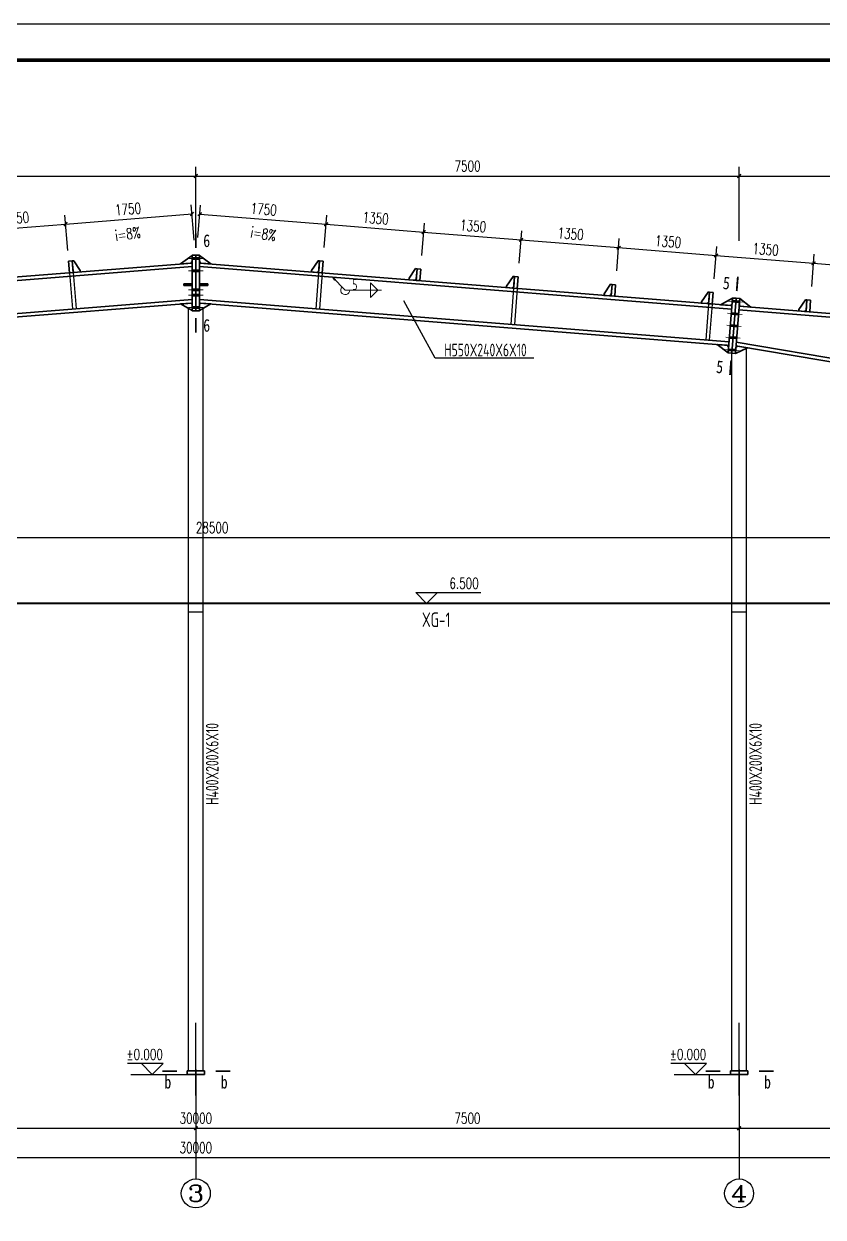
# Model space of a CAD drawing. Extents: x 14475413 to 15955882, y -732572 to -282951.
# Drawn here: x 15596036 to 15618104, y -569320 to -536394 of the extents above; entities that cross this region are included whole.
import ezdxf
from ezdxf.enums import TextEntityAlignment as Align

# ---------------------------------------------------------------- set-up
doc = ezdxf.new("R2010")
doc.units = 0
doc.header["$LTSCALE"] = 1000
doc.header["$MEASUREMENT"] = 0
doc.linetypes.add('DOTE', pattern=[2.42, 2, -0.2, 0.02, -0.2])
for name, color, linetype, lineweight in [('10', 7, 'Continuous', 35), ('114', 2, 'Continuous', 18), ('12', 2, 'Continuous', 35), ('14', 2, 'Continuous', 35), ('焊缝标注', 9, 'Continuous', 18)]:
    doc.layers.add(name, color=color, linetype=linetype, lineweight=lineweight)
for name, color, linetype in [('11', 3, 'Continuous'), ('3T_WOOD', 21, 'Continuous'), ('AXIS', 3, 'Continuous'), ('AXIS_TEXT', 7, 'Continuous'), ('BALCONY', 6, 'Continuous'), ('DIM_ELEV', 3, 'Continuous'), ('DIM_SYMB', 3, 'Continuous'), ('FRAMING', 2, 'Continuous'), ('PUB_DIM', 3, 'Continuous'), ('PUB_TEXT', 7, 'Continuous'), ('TK', 4, 'Continuous')]:
    doc.layers.add(name, color=color, linetype=linetype)
doc.styles.add('_TCH_AXIS', font='COMPLEX', dxfattribs={"bigfont": 'GBCBIG'})
doc.styles.add('_TCH_DIM', font='SIMPLEX', dxfattribs={"bigfont": 'GBCBIG'})
doc.styles.add('_TCH_DIM_T3', font='SIMPLEX', dxfattribs={"width": 0.705882, "bigfont": 'GBCBIG'})
doc.styles.add('COMPLEX', font='COMPLEX')
doc.styles.add('FromPkpm', font='Pkpmeng', dxfattribs={"width": 0.7, "bigfont": 'hztxt'})
doc.styles.add('TSSD_Dimension', font='Tssdeng.shx', dxfattribs={"width": 0.7, "bigfont": 'hztxt.shx'})
doc.styles.add('TSSD_REIN', font='tssdeng.shx', dxfattribs={"width": 0.7, "bigfont": 'tssdchn.shx'})
doc.styles.add('图框字体', font='', dxfattribs={"width": 0.8})
doc.styles.get('图框字体').set_extended_font_data('NSimSun')
doc.dimstyles.new('_TCH_ARCH&&100', dxfattribs={"dimtxt": 297.5, "dimasz": 100, "dimexe": 250, "dimexo": 300, "dimgap": 126.25, "dimtad": 1, "dimdec": 0, "dimzin": 0, "dimdsep": 46, "dimtxsty": '_TCH_DIM_T3', "dimblk": 'ARCHTICK', "dimcen": 0.09, "dimclrt": 7, "dimazin": 2, "dimtfac": 1, "dimtdec": 0, "dimtix": 1, "dimtmove": 2, "dimatfit": 3, "dimfxl": 0, "dimtolj": 1, "dimtzin": 0, "dimarcsym": 0})

# ---------------------------------------------------------------- blocks, each defined once
blk = doc.blocks.new('GeYuanFrame_70858531', base_point=(20.09, 4.53))
at = {"layer": 'TK'}
blk.add_lwpolyline([(20.09, 4.53), (20.09, 598.53), (1491.09, 598.53), (1491.09, 4.53)], close=True, dxfattribs=at)
at = {"layer": 'TK', "const_width": 1}
blk.add_lwpolyline([(45.09, 588.53), (1481.09, 588.53), (1481.09, 14.53), (45.09, 14.53)], close=True, dxfattribs=at)
blk = doc.blocks.new('_ArchTick')
at = {"color": 0, "linetype": 'ByBlock', "const_width": 0.4}
blk.add_lwpolyline([(-0.5, -0.5), (0.5, 0.5)], dxfattribs=at)
blk = doc.blocks.new('*D845')
at = {"layer": 'Defpoints', "color": 0}
for p in [(15629734, -550569), (15572734, -551384), (15629734, -551384)]:
    blk.add_point(p, dxfattribs=at)
at = {"layer": 'PUB_DIM', "color": 0, "lineweight": -2}
for p, q in [((15572734, -551084), (15572734, -550319)), ((15629734, -551084), (15629734, -550319)), ((15572734, -550569), (15629734, -550569))]:
    blk.add_line(p, q, dxfattribs=at)
at = {"layer": 'PUB_DIM', "color": 0, "lineweight": -2, "xscale": 100, "yscale": 100, "zscale": 100, "rotation": 180}
blk.add_blockref('_ArchTick', (15572734, -550569), dxfattribs=at)
at = {"layer": 'PUB_DIM', "color": 0, "lineweight": -2, "xscale": 100, "yscale": 100, "zscale": 100}
blk.add_blockref('_ArchTick', (15629734, -550569), dxfattribs=at)
at = {"layer": 'PUB_DIM', "color": 7, "insert": (15601234, -550294), "char_height": 297.5, "attachment_point": 5, "style": '_TCH_DIM_T3'}
blk.add_mtext('\\A1;28500', dxfattribs=at)
blk = doc.blocks.new('*D862')
at = {"layer": 'Defpoints', "color": 0}
for p in [(15597190, -541919), (15597272, -542943), (15594580, -543158)]:
    blk.add_point(p, dxfattribs=at)
at = {"layer": 'PUB_DIM', "color": 0, "lineweight": -2}
for p, q in [((15594556, -542859), (15594478, -541885)), ((15594498, -542134), (15597190, -541919)), ((15597248, -542644), (15597170, -541670))]:
    blk.add_line(p, q, dxfattribs=at)
at = {"layer": 'PUB_DIM', "color": 0, "lineweight": -2, "xscale": 100, "yscale": 100, "zscale": 100}
for p, rotation in [((15597190, -541919), 4.577762050040418), ((15594498, -542134), 184.5777620500404)]:
    blk.add_blockref('_ArchTick', p, dxfattribs=dict(at, rotation=rotation))
at = {"layer": 'PUB_DIM', "color": 7, "insert": (15595822, -541753), "char_height": 297.5, "attachment_point": 5, "rotation": 4.5778, "style": '_TCH_DIM_T3'}
blk.add_mtext('\\A1;1350', dxfattribs=at)
blk = doc.blocks.new('*D863')
at = {"layer": 'Defpoints', "color": 0}
for p in [(15600679, -541640), (15597272, -542943), (15600761, -542664)]:
    blk.add_point(p, dxfattribs=at)
at = {"layer": 'PUB_DIM', "color": 0, "lineweight": -2}
for p, q in [((15600737, -542364), (15600659, -541390)), ((15597248, -542644), (15597170, -541670)), ((15597190, -541919), (15600679, -541640))]:
    blk.add_line(p, q, dxfattribs=at)
at = {"layer": 'PUB_DIM', "color": 0, "lineweight": -2, "xscale": 100, "yscale": 100, "zscale": 100}
for p, rotation in [((15600679, -541640), 4.57776205003823), ((15597190, -541919), 184.5777620500382)]:
    blk.add_blockref('_ArchTick', p, dxfattribs=dict(at, rotation=rotation))
at = {"layer": 'PUB_DIM', "color": 7, "insert": (15598912, -541505), "char_height": 297.5, "attachment_point": 5, "rotation": 4.5778, "style": '_TCH_DIM_T3'}
blk.add_mtext('\\A1;1750', dxfattribs=at)
blk = doc.blocks.new('*D864')
at = {"layer": 'Defpoints', "color": 0}
for p in [(15604382, -541923), (15600818, -542586), (15604307, -542865)]:
    blk.add_point(p, dxfattribs=at)
at = {"layer": 'PUB_DIM', "color": 0, "lineweight": -2}
for p, q in [((15600842, -542286), (15600913, -541394)), ((15600893, -541643), (15604382, -541923)), ((15604331, -542566), (15604402, -541673))]:
    blk.add_line(p, q, dxfattribs=at)
at = {"layer": 'PUB_DIM', "color": 0, "lineweight": -2, "xscale": 100, "yscale": 100, "zscale": 100}
for p, rotation in [((15600893, -541643), 175.4260688245866), ((15604382, -541923), 355.4260688245866)]:
    blk.add_blockref('_ArchTick', p, dxfattribs=dict(at, rotation=rotation))
at = {"layer": 'PUB_DIM', "color": 7, "insert": (15602660, -541509), "char_height": 297.5, "attachment_point": 5, "rotation": 355.4261, "style": '_TCH_DIM_T3'}
blk.add_mtext('\\A1;1750', dxfattribs=at)
blk = doc.blocks.new('*D865')
at = {"layer": 'Defpoints', "color": 0}
for p in [(15607074, -542138), (15604307, -542865), (15606998, -543080)]:
    blk.add_point(p, dxfattribs=at)
at = {"layer": 'PUB_DIM', "color": 0, "lineweight": -2}
for p, q in [((15604331, -542566), (15604402, -541673)), ((15604382, -541923), (15607074, -542138)), ((15607022, -542781), (15607094, -541889))]:
    blk.add_line(p, q, dxfattribs=at)
at = {"layer": 'PUB_DIM', "color": 0, "lineweight": -2, "xscale": 100, "yscale": 100, "zscale": 100}
for p, rotation in [((15604382, -541923), 175.4260688245861), ((15607074, -542138), 355.4260688245861)]:
    blk.add_blockref('_ArchTick', p, dxfattribs=dict(at, rotation=rotation))
at = {"layer": 'PUB_DIM', "color": 7, "insert": (15605750, -541756), "char_height": 297.5, "attachment_point": 5, "rotation": 355.4261, "style": '_TCH_DIM_T3'}
blk.add_mtext('\\A1;1350', dxfattribs=at)
blk = doc.blocks.new('*D866')
at = {"layer": 'Defpoints', "color": 0}
for p in [(15609765, -542353), (15606998, -543080), (15609690, -543295)]:
    blk.add_point(p, dxfattribs=at)
at = {"layer": 'PUB_DIM', "color": 0, "lineweight": -2}
for p, q in [((15607022, -542781), (15607094, -541889)), ((15607074, -542138), (15609765, -542353)), ((15609714, -542996), (15609785, -542104))]:
    blk.add_line(p, q, dxfattribs=at)
at = {"layer": 'PUB_DIM', "color": 0, "lineweight": -2, "xscale": 100, "yscale": 100, "zscale": 100}
for p, rotation in [((15607074, -542138), 175.4260688245874), ((15609765, -542353), 355.4260688245874)]:
    blk.add_blockref('_ArchTick', p, dxfattribs=dict(at, rotation=rotation))
at = {"layer": 'PUB_DIM', "color": 7, "insert": (15608441, -541971), "char_height": 297.5, "attachment_point": 5, "rotation": 355.4261, "style": '_TCH_DIM_T3'}
blk.add_mtext('\\A1;1350', dxfattribs=at)
blk = doc.blocks.new('*D867')
at = {"layer": 'Defpoints', "color": 0}
for p in [(15612456, -542568), (15609690, -543295), (15612381, -543511)]:
    blk.add_point(p, dxfattribs=at)
at = {"layer": 'PUB_DIM', "color": 0, "lineweight": -2}
for p, q in [((15609714, -542996), (15609785, -542104)), ((15609765, -542353), (15612456, -542568)), ((15612405, -543212), (15612476, -542319))]:
    blk.add_line(p, q, dxfattribs=at)
at = {"layer": 'PUB_DIM', "color": 0, "lineweight": -2, "xscale": 100, "yscale": 100, "zscale": 100}
for p, rotation in [((15609765, -542353), 175.4260688245869), ((15612456, -542568), 355.4260688245869)]:
    blk.add_blockref('_ArchTick', p, dxfattribs=dict(at, rotation=rotation))
at = {"layer": 'PUB_DIM', "color": 7, "insert": (15611133, -542187), "char_height": 297.5, "attachment_point": 5, "rotation": 355.4261, "style": '_TCH_DIM_T3'}
blk.add_mtext('\\A1;1350', dxfattribs=at)
blk = doc.blocks.new('*D868')
at = {"layer": 'Defpoints', "color": 0}
for p in [(15615148, -542784), (15612381, -543511), (15615073, -543726)]:
    blk.add_point(p, dxfattribs=at)
at = {"layer": 'PUB_DIM', "color": 0, "lineweight": -2}
for p, q in [((15612405, -543212), (15612476, -542319)), ((15612456, -542568), (15615148, -542784)), ((15615096, -543427), (15615168, -542535))]:
    blk.add_line(p, q, dxfattribs=at)
at = {"layer": 'PUB_DIM', "color": 0, "lineweight": -2, "xscale": 100, "yscale": 100, "zscale": 100}
for p, rotation in [((15612456, -542568), 175.4260688245866), ((15615148, -542784), 355.4260688245866)]:
    blk.add_blockref('_ArchTick', p, dxfattribs=dict(at, rotation=rotation))
at = {"layer": 'PUB_DIM', "color": 7, "insert": (15613824, -542402), "char_height": 297.5, "attachment_point": 5, "rotation": 355.4261, "style": '_TCH_DIM_T3'}
blk.add_mtext('\\A1;1350', dxfattribs=at)
blk = doc.blocks.new('*D869')
at = {"layer": 'Defpoints', "color": 0}
for p in [(15617839, -542999), (15615073, -543726), (15617764, -543941)]:
    blk.add_point(p, dxfattribs=at)
at = {"layer": 'PUB_DIM', "color": 0, "lineweight": -2}
for p, q in [((15615096, -543427), (15615168, -542535)), ((15615148, -542784), (15617839, -542999)), ((15617788, -543642), (15617859, -542750))]:
    blk.add_line(p, q, dxfattribs=at)
at = {"layer": 'PUB_DIM', "color": 0, "lineweight": -2, "xscale": 100, "yscale": 100, "zscale": 100}
for p, rotation in [((15615148, -542784), 175.4260688245849), ((15617839, -542999), 355.4260688245848)]:
    blk.add_blockref('_ArchTick', p, dxfattribs=dict(at, rotation=rotation))
at = {"layer": 'PUB_DIM', "color": 7, "insert": (15616516, -542617), "char_height": 297.5, "attachment_point": 5, "rotation": 355.4261, "style": '_TCH_DIM_T3'}
blk.add_mtext('\\A1;1350', dxfattribs=at)
blk = doc.blocks.new('*D870')
at = {"layer": 'Defpoints', "color": 0}
for p in [(15620531, -543214), (15617764, -543941), (15620455, -544157)]:
    blk.add_point(p, dxfattribs=at)
at = {"layer": 'PUB_DIM', "color": 0, "lineweight": -2}
for p, q in [((15617788, -543642), (15617859, -542750)), ((15617839, -542999), (15620531, -543214)), ((15620479, -543857), (15620551, -542965))]:
    blk.add_line(p, q, dxfattribs=at)
at = {"layer": 'PUB_DIM', "color": 0, "lineweight": -2, "xscale": 100, "yscale": 100, "zscale": 100}
for p, rotation in [((15617839, -542999), 175.4260688245867), ((15620531, -543214), 355.4260688245867)]:
    blk.add_blockref('_ArchTick', p, dxfattribs=dict(at, rotation=rotation))
at = {"layer": 'PUB_DIM', "color": 7, "insert": (15619207, -542833), "char_height": 297.5, "attachment_point": 5, "rotation": 355.4261, "style": '_TCH_DIM_T3'}
blk.add_mtext('\\A1;1350', dxfattribs=at)
blk = doc.blocks.new('*D877')
at = {"layer": 'Defpoints', "color": 0}
for p in [(15600786, -540593), (15585786, -542684), (15600786, -542684)]:
    blk.add_point(p, dxfattribs=at)
at = {"layer": 'PUB_DIM', "color": 0, "lineweight": -2}
for p, q in [((15585786, -542384), (15585786, -540343)), ((15585786, -540593), (15600786, -540593)), ((15600786, -542384), (15600786, -540343))]:
    blk.add_line(p, q, dxfattribs=at)
at = {"layer": 'PUB_DIM', "color": 0, "lineweight": -2, "xscale": 100, "yscale": 100, "zscale": 100, "rotation": 180}
blk.add_blockref('_ArchTick', (15585786, -540593), dxfattribs=at)
at = {"layer": 'PUB_DIM', "color": 0, "lineweight": -2, "xscale": 100, "yscale": 100, "zscale": 100}
blk.add_blockref('_ArchTick', (15600786, -540593), dxfattribs=at)
at = {"layer": 'PUB_DIM', "color": 7, "insert": (15593286, -540318), "char_height": 297.5, "attachment_point": 5, "style": '_TCH_DIM_T3'}
blk.add_mtext('\\A1;7500', dxfattribs=at)
blk = doc.blocks.new('*D878')
at = {"layer": 'Defpoints', "color": 0}
for p in [(15615786, -540593), (15600786, -542684), (15615786, -542684)]:
    blk.add_point(p, dxfattribs=at)
at = {"layer": 'PUB_DIM', "color": 0, "lineweight": -2}
for p, q in [((15600786, -542384), (15600786, -540343)), ((15600786, -540593), (15615786, -540593)), ((15615786, -542384), (15615786, -540343))]:
    blk.add_line(p, q, dxfattribs=at)
at = {"layer": 'PUB_DIM', "color": 0, "lineweight": -2, "xscale": 100, "yscale": 100, "zscale": 100, "rotation": 180}
blk.add_blockref('_ArchTick', (15600786, -540593), dxfattribs=at)
at = {"layer": 'PUB_DIM', "color": 0, "lineweight": -2, "xscale": 100, "yscale": 100, "zscale": 100}
blk.add_blockref('_ArchTick', (15615786, -540593), dxfattribs=at)
at = {"layer": 'PUB_DIM', "color": 7, "insert": (15608286, -540318), "char_height": 297.5, "attachment_point": 5, "style": '_TCH_DIM_T3'}
blk.add_mtext('\\A1;7500', dxfattribs=at)
blk = doc.blocks.new('*D879')
at = {"layer": 'Defpoints', "color": 0}
for p in [(15630786, -540593), (15615786, -542684), (15630786, -542684)]:
    blk.add_point(p, dxfattribs=at)
at = {"layer": 'PUB_DIM', "color": 0, "lineweight": -2}
for p, q in [((15615786, -542384), (15615786, -540343)), ((15615786, -540593), (15630786, -540593)), ((15630786, -542384), (15630786, -540343))]:
    blk.add_line(p, q, dxfattribs=at)
at = {"layer": 'PUB_DIM', "color": 0, "lineweight": -2, "xscale": 100, "yscale": 100, "zscale": 100, "rotation": 180}
blk.add_blockref('_ArchTick', (15615786, -540593), dxfattribs=at)
at = {"layer": 'PUB_DIM', "color": 0, "lineweight": -2, "xscale": 100, "yscale": 100, "zscale": 100}
blk.add_blockref('_ArchTick', (15630786, -540593), dxfattribs=at)
at = {"layer": 'PUB_DIM', "color": 7, "insert": (15623286, -540318), "char_height": 297.5, "attachment_point": 5, "style": '_TCH_DIM_T3'}
blk.add_mtext('\\A1;7500', dxfattribs=at)
blk = doc.blocks.new('*D908')
at = {"layer": 'Defpoints', "color": 0}
for p in [(15570784, -564947), (15630784, -564947), (15630784, -566866)]:
    blk.add_point(p, dxfattribs=at)
at = {"layer": 'PUB_DIM', "color": 0, "lineweight": -2}
for p, q in [((15570784, -565247), (15570784, -567116)), ((15630784, -565247), (15630784, -567116)), ((15570784, -566866), (15630784, -566866))]:
    blk.add_line(p, q, dxfattribs=at)
at = {"layer": 'PUB_DIM', "color": 0, "lineweight": -2, "xscale": 100, "yscale": 100, "zscale": 100, "rotation": 180}
blk.add_blockref('_ArchTick', (15570784, -566866), dxfattribs=at)
at = {"layer": 'PUB_DIM', "color": 0, "lineweight": -2, "xscale": 100, "yscale": 100, "zscale": 100}
blk.add_blockref('_ArchTick', (15630784, -566866), dxfattribs=at)
at = {"layer": 'PUB_DIM', "color": 7, "insert": (15600784, -566591), "char_height": 297.5, "attachment_point": 5, "style": '_TCH_DIM_T3'}
blk.add_mtext('\\A1;30000', dxfattribs=at)
blk = doc.blocks.new('*D910')
at = {"layer": 'Defpoints', "color": 0}
for p in [(15570784, -565997), (15630784, -565997), (15630784, -567679)]:
    blk.add_point(p, dxfattribs=at)
at = {"layer": 'PUB_DIM', "color": 0, "lineweight": -2}
for p, q in [((15570784, -566297), (15570784, -567929)), ((15630784, -566297), (15630784, -567929)), ((15570784, -567679), (15630784, -567679))]:
    blk.add_line(p, q, dxfattribs=at)
at = {"layer": 'PUB_DIM', "color": 0, "lineweight": -2, "xscale": 100, "yscale": 100, "zscale": 100, "rotation": 180}
blk.add_blockref('_ArchTick', (15570784, -567679), dxfattribs=at)
at = {"layer": 'PUB_DIM', "color": 0, "lineweight": -2, "xscale": 100, "yscale": 100, "zscale": 100}
blk.add_blockref('_ArchTick', (15630784, -567679), dxfattribs=at)
at = {"layer": 'PUB_DIM', "color": 7, "insert": (15600784, -567404), "char_height": 297.5, "attachment_point": 5, "style": '_TCH_DIM_T3'}
blk.add_mtext('\\A1;30000', dxfattribs=at)
blk = doc.blocks.new('*D913')
at = {"layer": 'Defpoints', "color": 0}
for p in [(15585784, -564947), (15600784, -564947), (15600784, -566866)]:
    blk.add_point(p, dxfattribs=at)
at = {"layer": 'PUB_DIM', "color": 0, "lineweight": -2}
for p, q in [((15585784, -565247), (15585784, -567116)), ((15600784, -565247), (15600784, -567116)), ((15585784, -566866), (15600784, -566866))]:
    blk.add_line(p, q, dxfattribs=at)
at = {"layer": 'PUB_DIM', "color": 0, "lineweight": -2, "xscale": 100, "yscale": 100, "zscale": 100, "rotation": 180}
blk.add_blockref('_ArchTick', (15585784, -566866), dxfattribs=at)
at = {"layer": 'PUB_DIM', "color": 0, "lineweight": -2, "xscale": 100, "yscale": 100, "zscale": 100}
blk.add_blockref('_ArchTick', (15600784, -566866), dxfattribs=at)
at = {"layer": 'PUB_DIM', "color": 7, "insert": (15593284, -566591), "char_height": 297.5, "attachment_point": 5, "style": '_TCH_DIM_T3'}
blk.add_mtext('\\A1;7500', dxfattribs=at)
blk = doc.blocks.new('*D914')
at = {"layer": 'Defpoints', "color": 0}
for p in [(15600784, -564947), (15615784, -564947), (15615784, -566866)]:
    blk.add_point(p, dxfattribs=at)
at = {"layer": 'PUB_DIM', "color": 0, "lineweight": -2}
for p, q in [((15600784, -565247), (15600784, -567116)), ((15615784, -565247), (15615784, -567116)), ((15600784, -566866), (15615784, -566866))]:
    blk.add_line(p, q, dxfattribs=at)
at = {"layer": 'PUB_DIM', "color": 0, "lineweight": -2, "xscale": 100, "yscale": 100, "zscale": 100, "rotation": 180}
blk.add_blockref('_ArchTick', (15600784, -566866), dxfattribs=at)
at = {"layer": 'PUB_DIM', "color": 0, "lineweight": -2, "xscale": 100, "yscale": 100, "zscale": 100}
blk.add_blockref('_ArchTick', (15615784, -566866), dxfattribs=at)
at = {"layer": 'PUB_DIM', "color": 7, "insert": (15608284, -566591), "char_height": 297.5, "attachment_point": 5, "style": '_TCH_DIM_T3'}
blk.add_mtext('\\A1;7500', dxfattribs=at)
blk = doc.blocks.new('*D915')
at = {"layer": 'Defpoints', "color": 0}
for p in [(15615784, -564947), (15630784, -564947), (15630784, -566866)]:
    blk.add_point(p, dxfattribs=at)
at = {"layer": 'PUB_DIM', "color": 0, "lineweight": -2}
for p, q in [((15615784, -565247), (15615784, -567116)), ((15630784, -565247), (15630784, -567116)), ((15615784, -566866), (15630784, -566866))]:
    blk.add_line(p, q, dxfattribs=at)
at = {"layer": 'PUB_DIM', "color": 0, "lineweight": -2, "xscale": 100, "yscale": 100, "zscale": 100, "rotation": 180}
blk.add_blockref('_ArchTick', (15615784, -566866), dxfattribs=at)
at = {"layer": 'PUB_DIM', "color": 0, "lineweight": -2, "xscale": 100, "yscale": 100, "zscale": 100}
blk.add_blockref('_ArchTick', (15630784, -566866), dxfattribs=at)
at = {"layer": 'PUB_DIM', "color": 7, "insert": (15623284, -566591), "char_height": 297.5, "attachment_point": 5, "style": '_TCH_DIM_T3'}
blk.add_mtext('\\A1;7500', dxfattribs=at)
blk = doc.blocks.new('*D920')
at = {"layer": 'Defpoints', "color": 0}
for p in [(15570784, -565997), (15630784, -565997), (15630784, -567679)]:
    blk.add_point(p, dxfattribs=at)
at = {"layer": 'PUB_DIM', "color": 0, "lineweight": -2}
for p, q in [((15570784, -566297), (15570784, -567929)), ((15630784, -566297), (15630784, -567929)), ((15570784, -567679), (15630784, -567679))]:
    blk.add_line(p, q, dxfattribs=at)
at = {"layer": 'PUB_DIM', "color": 0, "lineweight": -2, "xscale": 100, "yscale": 100, "zscale": 100, "rotation": 180}
blk.add_blockref('_ArchTick', (15570784, -567679), dxfattribs=at)
at = {"layer": 'PUB_DIM', "color": 0, "lineweight": -2, "xscale": 100, "yscale": 100, "zscale": 100}
blk.add_blockref('_ArchTick', (15630784, -567679), dxfattribs=at)
at = {"layer": 'PUB_DIM', "color": 7, "insert": (15600784, -567404), "char_height": 297.5, "attachment_point": 5, "style": '_TCH_DIM_T3'}
blk.add_mtext('\\A1;30000', dxfattribs=at)
blk = doc.blocks.new('_AXISO')
blk.add_circle((0, 0), 0.5)
at = {"layer": 'AXIS_TEXT', "style": 'COMPLEX', "width": 1.041667}
blk.add_attdef('A', text='', height=0.56, dxfattribs=at).set_placement((-0.25, -0.28), (0.25, -0.28), align=Align.FIT)

msp = doc.modelspace()

# ---------------------------------------------------------------- hatches: boundary and pattern name
at = {"layer": '焊缝标注'}
msp.add_hatch(color=256, dxfattribs=at).paths.add_polyline_path([(15604557, -543386.6), (15604616.8, -543468.1), (15604638.1, -543447)])

# ---------------------------------------------------------------- linework, layer by layer
at = {"color": 3, "lineweight": 35, "ltscale": 100}
for p, q in [((15585983.2, -544168.5), (15600683.8, -542992.5)), ((15585991.1, -544268.2), (15600683.8, -543092.8)), ((15600883.8, -542992.5), (15615584.4, -544168.5)), ((15600883.8, -543092.8), (15615576.5, -544268.2)), ((15586062.9, -545165.3), (15600683.8, -543995.7)), ((15586070.9, -545265), (15600683.8, -544096)), ((15600883.8, -543995.6), (15615504.7, -545165.3)), ((15600883.8, -544096), (15615496.7, -545265)), ((15615783.8, -544184.5), (15630783.8, -545384.5)), ((15615775.8, -544284.1), (15630783.8, -545484.8)), ((15615704.1, -545180.9), (15630043.8, -547583.5)), ((15615696.1, -545281), (15630043.8, -547684.9))]:
    msp.add_line(p, q, dxfattribs=at)
at = {"layer": '10', "lineweight": 35, "ltscale": 100, "const_width": 50}
for points in [[(15600783.8, -542176), (15600783.8, -542576)], [(15615748.7, -543369.1), (15615716.8, -543767.8)], [(15600783.8, -544912.4), (15600783.8, -544512.4)], [(15615531.8, -546080.4), (15615563.7, -545681.7)]]:
    msp.add_lwpolyline(points, dxfattribs=at)
at = {"layer": '10', "const_width": 45, "elevation": 200}
for points in [[(15599862.1, -565295.7), (15600262.1, -565295.7)], [(15601735.1, -565295.7), (15601335.1, -565295.7)], [(15614862.1, -565295.7), (15615262.1, -565295.7)], [(15616735.1, -565295.7), (15616335.1, -565295.7)]]:
    msp.add_lwpolyline(points, dxfattribs=at)
at = {"layer": '11'}
for p, q in [((15600580.1, -565284.5), (15600580.1, -544246)), ((15600980.1, -544250.3), (15600980.1, -565284.5)), ((15615580.1, -565284.5), (15615580.1, -545476.9)), ((15615980.1, -545348.7), (15615980.1, -565284.5)), ((15598988.2, -565384.5, -200), (15600543.8, -565384.5)), ((15613988.2, -565384.5, -200), (15615543.8, -565384.5))]:
    msp.add_line(p, q, dxfattribs=at)
at = {"layer": '114', "lineweight": 18, "ltscale": 100}
for p, q in [((15600583.8, -542872.5), (15600983.8, -542872.5)), ((15600583.8, -543212.8), (15600983.8, -543212.8)), ((15600583.8, -543735.6), (15600983.8, -543735.6)), ((15600583.8, -543875.6), (15600983.8, -543875.6)), ((15600583.8, -544216), (15600983.8, -544216)), ((15615494.3, -544040.9), (15615893, -544072.8)), ((15615467.2, -544379.8), (15615865.9, -544411.7)), ((15615440.9, -544708.8), (15615839.6, -544740.7)), ((15615414.6, -545037.7), (15615813.3, -545069.6)), ((15615387.5, -545376.6), (15615786.2, -545408.5))]:
    msp.add_line(p, q, dxfattribs=at)
at = {"layer": '114', "color": 1, "lineweight": 70, "ltscale": 100}
for p, q in [((15600683.8, -542872.5), (15600883.8, -542872.5)), ((15600683.8, -543212.8), (15600883.8, -543212.8)), ((15600683.8, -543735.6), (15600883.8, -543735.6)), ((15600683.8, -543875.6), (15600883.8, -543875.6)), ((15600683.8, -544216), (15600883.8, -544216)), ((15615594, -544048.9), (15615793.4, -544064.8)), ((15615566.9, -544387.8), (15615766.2, -544403.8)), ((15615540.6, -544716.8), (15615739.9, -544732.7)), ((15615514.3, -545045.7), (15615713.6, -545061.7)), ((15615487.1, -545384.6), (15615686.5, -545400.6))]:
    msp.add_line(p, q, dxfattribs=at)
at = {"layer": '12', "lineweight": 35, "ltscale": 100}
for p, q in [((15597371.5, -542936.4), (15597271.8, -542944.4)), ((15597271.8, -542944.4), (15597297.3, -543263.4)), ((15597397, -543255.4), (15597371.5, -542936.4)), ((15604175.4, -543255.4), (15604200.9, -542936.4)), ((15604200.9, -542936.4), (15604300.5, -542944.4)), ((15604300.5, -542944.4), (15604275, -543263.4)), ((15597297.3, -543263.4), (15597397, -543255.4)), ((15604275, -543263.4), (15604175.4, -543255.4)), ((15606866.8, -543470.7), (15606892.3, -543151.7)), ((15606892.3, -543151.7), (15606991.9, -543159.7)), ((15606991.9, -543159.7), (15606966.4, -543478.7)), ((15606966.4, -543478.7), (15606866.8, -543470.7)), ((15609558.2, -543686), (15609583.7, -543367)), ((15609583.7, -543367), (15609683.3, -543375)), ((15609683.3, -543375), (15609657.8, -543694)), ((15612249.6, -543901.3), (15612275.1, -543582.4)), ((15612275.1, -543582.4), (15612374.7, -543590.3)), ((15612374.7, -543590.3), (15612349.2, -543909.3)), ((15609657.8, -543694), (15609558.2, -543686)), ((15612349.2, -543909.3), (15612249.6, -543901.3)), ((15614941, -544116.6), (15614966.5, -543797.7)), ((15614966.5, -543797.7), (15615066.1, -543805.6)), ((15615066.1, -543805.6), (15615040.6, -544124.6)), ((15615040.6, -544124.6), (15614941, -544116.6)), ((15617632.4, -544332), (15617657.9, -544013)), ((15617657.9, -544013), (15617757.5, -544020.9)), ((15617757.5, -544020.9), (15617732, -544339.9)), ((15617732, -544339.9), (15617632.4, -544332))]:
    msp.add_line(p, q, dxfattribs=at)
at = {"layer": '12'}
for p, q in [((15600543.8, -565284.5), (15601023.8, -565284.5)), ((15600543.8, -565384.5), (15600543.8, -565284.5)), ((15601023.8, -565284.5), (15601023.8, -565384.5)), ((15615543.8, -565284.5), (15616023.8, -565284.5)), ((15615543.8, -565384.5), (15615543.8, -565284.5)), ((15616023.8, -565284.5), (15616023.8, -565384.5)), ((15601023.8, -565384.5), (15600543.8, -565384.5)), ((15616023.8, -565384.5), (15615543.8, -565384.5))]:
    msp.add_line(p, q, dxfattribs=at)
at = {"layer": '12', "lineweight": 35, "ltscale": 100}
for points in [[(15597593.2, -543199.6), (15597596.4, -543239.5), (15597436.9, -543252.2), (15597393.8, -543215.5), (15597371.5, -542936.4), (15597411.4, -542933.2)], [(15603979.2, -543199.6), (15603976, -543239.5), (15604135.5, -543252.2), (15604178.5, -543215.5), (15604200.9, -542936.4), (15604161, -542933.2)], [(15606670.6, -543414.9), (15606667.4, -543454.8), (15606826.9, -543467.5), (15606869.9, -543430.8), (15606892.3, -543151.7), (15606852.4, -543148.5)], [(15609362, -543630.2), (15609358.8, -543670.1), (15609518.3, -543682.8), (15609561.3, -543646.1), (15609583.7, -543367), (15609543.8, -543363.9)], [(15612053.4, -543845.5), (15612050.2, -543885.4), (15612209.7, -543898.1), (15612252.7, -543861.5), (15612275.1, -543582.4), (15612235.2, -543579.2)], [(15614744.8, -544060.8), (15614741.6, -544100.7), (15614901.1, -544113.5), (15614944.1, -544076.8), (15614966.5, -543797.7), (15614926.6, -543794.5)], [(15617436.2, -544276.1), (15617433, -544316), (15617592.5, -544328.8), (15617635.5, -544292.1), (15617657.9, -544013), (15617618, -544009.8)]]:
    msp.add_lwpolyline(points, close=True, dxfattribs=at)
at = {"layer": '14', "lineweight": 35, "ltscale": 100}
for p, q in [((15600364.8, -543018), (15600683.8, -542782.5)), ((15600683.8, -542952.5), (15600643.9, -542995.6)), ((15600683.8, -544312.4), (15600683.8, -542776)), ((15600683.8, -542776), (15600783.8, -542776)), ((15600683.8, -542782.5), (15600683.8, -542952.5)), ((15600783.8, -544312.4), (15600783.8, -542776)), ((15600783.8, -542776), (15600883.8, -542776)), ((15600783.8, -542776), (15600783.8, -544312.4)), ((15600883.8, -542776), (15600883.8, -544312.4)), ((15600883.8, -542952.5), (15600883.8, -542782.5)), ((15600883.8, -542782.5), (15601202.8, -543018)), ((15600923.7, -542995.6), (15600883.8, -542952.5)), ((15600643.9, -542995.6), (15600364.8, -543018)), ((15601202.8, -543018), (15600923.7, -542995.6)), ((15600453.8, -543615.7), (15600453.8, -543565.7)), ((15600453.8, -543565.7), (15600683.8, -543565.7)), ((15600683.8, -543565.7), (15600683.8, -543615.7)), ((15601113.8, -543565.7), (15600883.8, -543565.7)), ((15600883.8, -543565.7), (15600883.8, -543615.7)), ((15601113.8, -543615.7), (15601113.8, -543565.7)), ((15600683.8, -543615.7), (15600453.8, -543615.7)), ((15600883.8, -543615.7), (15601113.8, -543615.7)), ((15600364.8, -544121.5), (15600643.9, -544099.2)), ((15600683.8, -544306), (15600364.8, -544121.5)), ((15600643.9, -544099.2), (15600683.8, -544136)), ((15600683.8, -544136), (15600683.8, -544306)), ((15600883.8, -544136), (15600923.7, -544099.2)), ((15601202.8, -544121.5), (15600883.8, -544306)), ((15600883.8, -544306), (15600883.8, -544136)), ((15600923.7, -544099.2), (15601202.8, -544121.5)), ((15615265.4, -544143), (15615601.2, -543959.2)), ((15615544.6, -544165.3), (15615265.4, -544143)), ((15615480, -545474.3), (15615601.2, -543959.2)), ((15615587.6, -544128.6), (15615544.6, -544165.3)), ((15615700.9, -543967.1), (15615579.6, -545482.3)), ((15615579.6, -545482.3), (15615700.9, -543967.1)), ((15615601.2, -543959.2), (15615587.6, -544128.6)), ((15615601.2, -543959.2), (15615700.9, -543967.1)), ((15615800.5, -543975.1), (15615679.3, -545490.3)), ((15615700.9, -543967.1), (15615800.5, -543975.1)), ((15615787, -544144.6), (15615800.5, -543975.1)), ((15615823.7, -544187.6), (15615787, -544144.6)), ((15615800.5, -543975.1), (15616102.8, -544210)), ((15616102.8, -544210), (15615823.7, -544187.6)), ((15600783.8, -544312.4), (15600683.8, -544312.4)), ((15600883.8, -544312.4), (15600783.8, -544312.4)), ((15615480, -545474.3), (15615177.7, -545239.5)), ((15615177.7, -545239.5), (15615456.8, -545261.8)), ((15615456.8, -545261.8), (15615493.5, -545304.9)), ((15615493.5, -545304.9), (15615480, -545474.3)), ((15615579.6, -545482.3), (15615480, -545474.3)), ((15615679.3, -545490.3), (15615579.6, -545482.3)), ((15615679.3, -545490.3), (15615692.9, -545320.8)), ((15616011.7, -545333.8), (15615679.3, -545490.3)), ((15615692.9, -545320.8), (15615735.5, -545287.6)), ((15615735.5, -545287.6), (15616011.7, -545333.8))]:
    msp.add_line(p, q, dxfattribs=at)
at = {"layer": '3T_WOOD', "ltscale": 0.5}
for p, q in [((15604175.4, -543255.4), (15604095.6, -544252.6)), ((15604275, -543263.4), (15604195.3, -544260.6)), ((15609558.2, -543686), (15609478.4, -544683.2)), ((15609657.8, -543694), (15609578.1, -544691.2)), ((15614941, -544116.6), (15614861.2, -545113.8)), ((15615040.6, -544124.6), (15614960.9, -545121.8)), ((15600580.1, -552384.6), (15600980.1, -552384.6)), ((15615580.1, -552384.6), (15615980.1, -552384.6)), ((15600580.1, -552618.3), (15600980.1, -552618.3)), ((15615580.1, -552618.3), (15615980.1, -552618.3)), ((15600783.8, -565967.1), (15600783.8, -563961)), ((15615783.8, -565967.1), (15615783.8, -563961))]:
    msp.add_line(p, q, dxfattribs=at)
for points in [[(15597297.3, -543263.4), (15597377.1, -544260.2)], [(15597397, -543255.4), (15597476.7, -544252.2)]]:
    msp.add_lwpolyline(points, dxfattribs=at)
at = {"layer": 'AXIS'}
for p, q in [((15600783.8, -565885.3), (15600783.8, -568264.2)), ((15615783.8, -565885.3), (15615783.8, -568264.2))]:
    msp.add_line(p, q, dxfattribs=at)
at = {"layer": 'BALCONY'}
msp.add_line((15610119.9, -545620.9), (15607390.6, -545620.9), dxfattribs=at)
msp.add_lwpolyline([(15610119.9, -545620.9), (15607390.6, -545620.9), (15606531.3, -544032.2)], dxfattribs=at)
at = {"layer": 'DIM_ELEV'}
for p, q in [((15599879.7, -565084.5), (15598897.4, -565084.5)), ((15599579.7, -565384.5), (15599279.7, -565084.5)), ((15599579.7, -565384.5), (15599879.7, -565084.5)), ((15614879.7, -565084.5), (15613897.4, -565084.5)), ((15614579.7, -565384.5), (15614279.7, -565084.5)), ((15614579.7, -565384.5), (15614879.7, -565084.5))]:
    msp.add_line(p, q, dxfattribs=at)
at = {"layer": 'DIM_SYMB'}
for points in [[(15600079.8, -542327.7, 0, 0, 0), (15598134.1, -542614, 80, 0, 0), (15597837.3, -542657.7, 0, 0, 0)], [(15601492.5, -542327.7, 0, 0, 0), (15603438.2, -542614, 80, 0, 0), (15603735, -542657.7, 0, 0, 0)]]:
    msp.add_lwpolyline(points, format="xyseb", dxfattribs=at)
at = {"layer": 'FRAMING', "linetype": 'DOTE', "const_width": 50}
msp.add_lwpolyline([(15571495.8, -552384.6), (15689918.6, -552384.6)], dxfattribs=at)
at = {"layer": 'PUB_DIM'}
for p, q in [((15607154.7, -552384.6), (15606854.7, -552084.6)), ((15606854.7, -552084.6), (15608654.7, -552084.6)), ((15607154.7, -552384.6), (15607454.7, -552084.6)), ((15606147.2, -552384.6), (15607454.7, -552384.6))]:
    msp.add_line(p, q, dxfattribs=at)
at = {"layer": '焊缝标注', "lineweight": 18, "ltscale": 100}
for p, q in [((15604557, -543386.6), (15604909.5, -543741.2)), ((15605609.5, -543541.2), (15605809.5, -543741.2)), ((15605609.5, -543741.2), (15605609.5, -543541.2)), ((15604909.5, -543741.2), (15605909.5, -543741.2)), ((15605609.5, -543941.2), (15605809.5, -543741.2)), ((15605609.5, -543741.2), (15605609.5, -543941.2))]:
    msp.add_line(p, q, dxfattribs=at)
at = {"layer": '焊缝标注', "linetype": 'Continuous'}
msp.add_lwpolyline([(15604557, -543386.6), (15604616.8, -543468.1), (15604638.1, -543447)], close=True, dxfattribs=at)
at = {"layer": '焊缝标注', "lineweight": 18, "ltscale": 100}
msp.add_arc((15604909.5, -543741.2), 125, 134.84026, 0, dxfattribs=at)

# ---------------------------------------------------------------- block references
at = {"layer": '3T_WOOD', "xscale": 100, "yscale": 100, "zscale": 100}
msp.add_blockref('GeYuanFrame_70858531', (15559744.5, -595793.7), dxfattribs=at)
at = {"layer": 'AXIS'}
ref = msp.add_blockref('_AXISO', (15600783.8, -568664.2), dxfattribs=dict(at, xscale=800, yscale=800, zscale=800))
ref.add_attrib('A', '3', dxfattribs={"layer": 'AXIS_TEXT', "ltscale": 0.5, "height": 452.5, "style": '_TCH_AXIS', "width": 1.5}).set_placement((15600557.5, -568890.5), (15601010.1, -568890.5), align=Align.FIT)
ref = msp.add_blockref('_AXISO', (15615783.8, -568664.2), dxfattribs=dict(at, xscale=800, yscale=800, zscale=800))
ref.add_attrib('A', '4', dxfattribs={"layer": 'AXIS_TEXT', "ltscale": 0.5, "height": 452.5, "style": '_TCH_AXIS', "width": 1.3125}).set_placement((15615557.5, -568890.5), (15616010.1, -568890.5), align=Align.FIT)

# ---------------------------------------------------------------- texts
at = {"layer": '10', "lineweight": 25, "style": '图框字体', "width": 0.8}
for p in [(15601083.8, -542376), (15601083.8, -544712.4)]:
    msp.add_text('6', height=350, dxfattribs=at).set_placement(p, align=Align.MIDDLE_CENTER)
for p in [(15615433.7, -543544.5), (15615248.7, -545857.1)]:
    msp.add_text('5', height=350, rotation=-4.57379, dxfattribs=at).set_placement(p, align=Align.MIDDLE_CENTER)
at = {"layer": '10', "style": '图框字体', "width": 0.8}
for p in [(15599915.6, -565770.7), (15601471.8, -565770.7), (15614915.6, -565770.7), (15616471.8, -565770.7)]:
    msp.add_text('b', height=350, dxfattribs=at).set_placement(p)
at = {"layer": 'BALCONY', "style": 'TSSD_Dimension', "width": 0.7}
msp.add_text('H550X240X6X10', height=350, dxfattribs=at).set_placement((15608781.9, -545392.9), align=Align.MIDDLE)
at = {"layer": 'BALCONY', "style": 'TSSD_REIN', "width": 0.7}
msp.add_text('XG-1', height=400, dxfattribs=at).set_placement((15607027, -553035, 2180))
at = {"layer": 'BALCONY', "style": 'TSSD_Dimension', "width": 0.7}
for p in [(15601236.1, -556814, 1287), (15616236.1, -556814, 1287)]:
    msp.add_text('H400X200X6X10', height=350, rotation=90, dxfattribs=at).set_placement(p, align=Align.MIDDLE)
at = {"layer": 'PUB_TEXT', "style": '_TCH_DIM', "width": 0.705882}
for rotation, p in [(8.37198, (15598579.5, -542389.3)), (351.62802, (15602280.5, -542284.4))]:
    msp.add_text('i=8%', height=297.5, rotation=rotation, dxfattribs=at).set_placement(p)
for s, p in [('6.500', (15607784.7, -551979.6)), ('%%P0.000', (15598867.4, -564979.5)), ('%%P0.000', (15613867.4, -564979.5))]:
    msp.add_text(s, height=297.5, dxfattribs=at).set_placement(p)
at = {"layer": '焊缝标注', "lineweight": 25, "style": 'FromPkpm', "width": 0.7}
msp.add_text('5', height=300, dxfattribs=at).set_placement((15605175.1, -543736.1), align=Align.CENTER)

# ---------------------------------------------------------------- dimensions: what is measured, and where the dimension line sits
at = {"layer": 'PUB_DIM'}
for p1, p2, distance, text, picture, middle in [((15585786.2, -542684.3), (15600786.2, -542684.3), 2090.9, '7500', '*D877', (15593286.2, -540318.4)), ((15600786.2, -542684.3), (15615786.2, -542684.3), 2090.9, '7500', '*D878', (15608286.2, -540318.4)), ((15615786.2, -542684.3), (15630786.2, -542684.3), 2090.9, '7500', '*D879', (15623286.2, -540318.4)), ((15597271.7, -542942.9), (15600760.6, -542663.5), 1027.2, '1750', '*D863', (15598912.2, -541505.2)), ((15600818.1, -542585.5), (15604306.9, -542864.6), 945.1, '1750', '*D864', (15602659.8, -541508.8)), ((15594580.3, -543158.4), (15597271.7, -542942.9), 1027.2, '1350', '*D862', (15595822.1, -541752.6)), ((15604306.9, -542864.6), (15606998.3, -543080), 945.1, '1350', '*D865', (15605749.9, -541756)), ((15606998.3, -543080), (15609689.7, -543295.3), 945.1, '1350', '*D866', (15608441.3, -541971.3)), ((15609689.7, -543295.3), (15612381.1, -543510.6), 945.1, '1350', '*D867', (15611132.7, -542186.7)), ((15612381.1, -543510.6), (15615072.5, -543725.9), 945.1, '1350', '*D868', (15613824.1, -542402)), ((15615072.5, -543725.9), (15617763.9, -543941.2), 945.1, '1350', '*D869', (15616515.5, -542617.3)), ((15617763.9, -543941.2), (15620455.3, -544156.5), 945.1, '1350', '*D870', (15619206.9, -542832.6)), ((15572733.8, -551384.5), (15629733.8, -551384.5), 815, '28500', '*D845', (15601233.8, -550294.4)), ((15570783.8, -564946.6), (15630783.8, -564946.6), -1919.1, '30000', '*D908', (15600783.8, -566590.7)), ((15585783.8, -564946.6), (15600783.8, -564946.6), -1919.1, '7500', '*D913', (15593283.8, -566590.7)), ((15600783.8, -564946.6), (15615783.8, -564946.6), -1919.1, '7500', '*D914', (15608283.8, -566590.7)), ((15615783.8, -564946.6), (15630783.8, -564946.6), -1919.1, '7500', '*D915', (15623283.8, -566590.7)), ((15570783.8, -565996.5), (15630783.8, -565996.5), -1682.5, '30000', '*D910', (15600783.8, -567404.1)), ((15570783.8, -565996.5), (15630783.8, -565996.5), -1682.5, '30000', '*D920', (15600783.8, -567404.1))]:
    dim = msp.add_aligned_dim(p1=p1, p2=p2, distance=distance, text=text, dimstyle='_TCH_ARCH&&100', dxfattribs=at)
    dim.commit()
    dim.dimension.update_dxf_attribs({"geometry": picture, "text_midpoint": middle})

doc.saveas('drawing.dxf')
